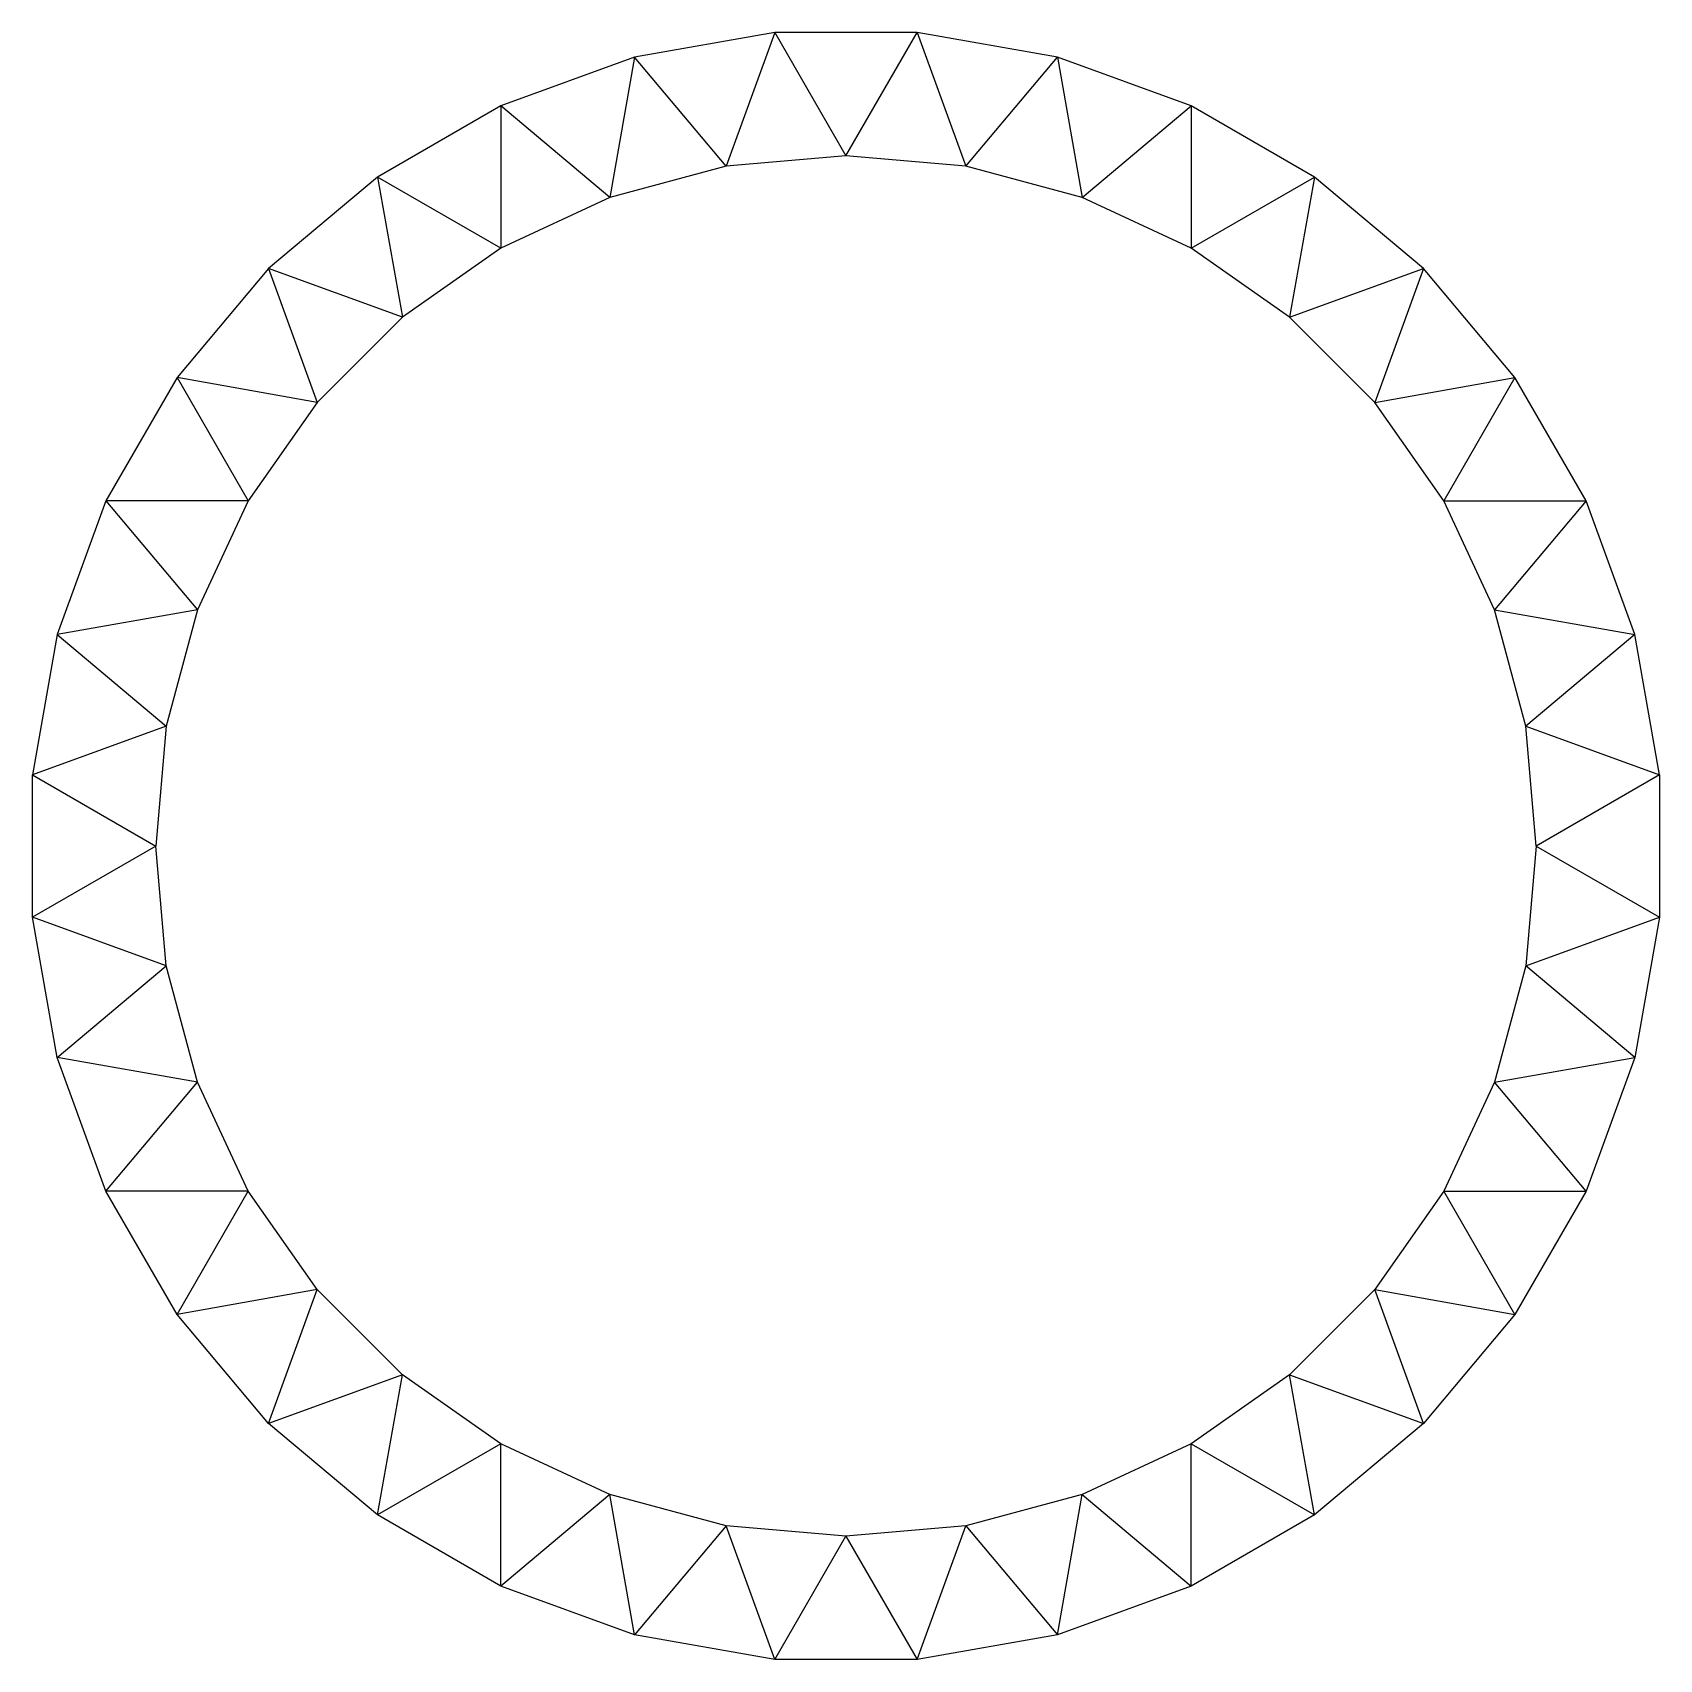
# Model space of a CAD drawing. Extents: x -1179 to 1179, y -1179 to 1179.
import ezdxf

# ---------------------------------------------------------------- set-up
doc = ezdxf.new("R2010")
doc.units = 0
doc.header["$MEASUREMENT"] = 0
doc.layers.get('0').update_dxf_attribs({"linetype": 'CONTINUOUS'})

msp = doc.modelspace()

# ---------------------------------------------------------------- linework, layer by layer
for p, q in [((-103.1, 1178.6), (-306.2, 1142.8)), ((103.1, 1178.6), (-103.1, 1178.6)), ((306.2, 1142.8), (103.1, 1178.6)), ((-306.2, 1142.8), (-500, 1072.3)), ((500, 1072.3), (306.2, 1142.8)), ((-500, 1072.3), (-678.6, 969.1)), ((678.6, 969.1), (500, 1072.3)), ((0, 1000), (-173.6, 984.8)), ((173.6, 984.8), (0, 1000)), ((-678.6, 969.1), (-836.6, 836.6)), ((-173.6, 984.8), (-342, 939.7)), ((342, 939.7), (173.6, 984.8)), ((836.6, 836.6), (678.6, 969.1)), ((-342, 939.7), (-500, 866)), ((500, 866), (342, 939.7)), ((-500, 866), (-642.8, 766)), ((642.8, 766), (500, 866)), ((-836.6, 836.6), (-969.1, 678.6)), ((969.1, 678.6), (836.6, 836.6)), ((-642.8, 766), (-766, 642.8)), ((766, 642.8), (642.8, 766)), ((-969.1, 678.6), (-1072.3, 500)), ((1072.3, 500), (969.1, 678.6)), ((-766, 642.8), (-866, 500)), ((866, 500), (766, 642.8)), ((-1072.3, 500), (-1142.8, 306.2)), ((-866, 500), (-939.7, 342)), ((939.7, 342), (866, 500)), ((1142.8, 306.2), (1072.3, 500)), ((-939.7, 342), (-984.8, 173.6)), ((984.8, 173.6), (939.7, 342)), ((-1142.8, 306.2), (-1178.6, 103.1)), ((1178.6, 103.1), (1142.8, 306.2)), ((-984.8, 173.6), (-1000, 0)), ((1000, 0), (984.8, 173.6)), ((-1178.6, -103.1), (-1178.6, 103.1)), ((1178.6, 103.1), (1178.6, -103.1)), ((-984.8, -173.6), (-1000, 0)), ((1000, 0), (984.8, -173.6)), ((-1142.8, -306.2), (-1178.6, -103.1)), ((1178.6, -103.1), (1142.8, -306.2)), ((-939.7, -342), (-984.8, -173.6)), ((984.8, -173.6), (939.7, -342)), ((-1072.3, -500), (-1142.8, -306.2)), ((1142.8, -306.2), (1072.3, -500)), ((-866, -500), (-939.7, -342)), ((939.7, -342), (866, -500)), ((-969.1, -678.6), (-1072.3, -500)), ((-766, -642.8), (-866, -500)), ((866, -500), (766, -642.8)), ((1072.3, -500), (969.1, -678.6)), ((-642.8, -766), (-766, -642.8)), ((766, -642.8), (642.8, -766)), ((-836.6, -836.6), (-969.1, -678.6)), ((969.1, -678.6), (836.6, -836.6)), ((-500, -866), (-642.8, -766)), ((642.8, -766), (500, -866)), ((-678.6, -969.1), (-836.6, -836.6)), ((836.6, -836.6), (678.6, -969.1)), ((-342, -939.7), (-500, -866)), ((500, -866), (342, -939.7)), ((-173.6, -984.8), (-342, -939.7)), ((342, -939.7), (173.6, -984.8)), ((-500, -1072.3), (-678.6, -969.1)), ((0, -1000), (-173.6, -984.8)), ((173.6, -984.8), (0, -1000)), ((678.6, -969.1), (500, -1072.3)), ((-306.2, -1142.8), (-500, -1072.3)), ((500, -1072.3), (306.2, -1142.8)), ((-103.1, -1178.6), (-306.2, -1142.8)), ((306.2, -1142.8), (103.1, -1178.6)), ((103.1, -1178.6), (-103.1, -1178.6))]:
    msp.add_line(p, q)
for points in [[(-103.1, 1178.6), (-173.6, 984.8), (-306.2, 1142.8)], [(103.1, 1178.6), (173.6, 984.8), (306.2, 1142.8)], [(-103.1, 1178.6), (0, 1000), (103.1, 1178.6)], [(-306.2, 1142.8), (-342, 939.7), (-500, 1072.3)], [(306.2, 1142.8), (342, 939.7), (500, 1072.3)], [(-500, 1072.3), (-500, 866), (-678.6, 969.1)], [(500, 1072.3), (500, 866), (678.6, 969.1)], [(-678.6, 969.1), (-642.8, 766), (-836.6, 836.6)], [(678.6, 969.1), (642.8, 766), (836.6, 836.6)], [(-836.6, 836.6), (-766, 642.8), (-969.1, 678.6)], [(836.6, 836.6), (766, 642.8), (969.1, 678.6)], [(-969.1, 678.6), (-866, 500), (-1072.3, 500)], [(969.1, 678.6), (866, 500), (1072.3, 500)], [(-1072.3, 500), (-939.7, 342), (-1142.8, 306.2)], [(1072.3, 500), (939.7, 342), (1142.8, 306.2)], [(-1142.8, 306.2), (-984.8, 173.6), (-1178.6, 103.1)], [(1142.8, 306.2), (984.8, 173.6), (1178.6, 103.1)], [(-1178.6, 103.1), (-1000, 0), (-1178.6, -103.1)], [(1178.6, 103.1), (1000, 0), (1178.6, -103.1)], [(-1142.8, -306.2), (-984.8, -173.6), (-1178.6, -103.1)], [(1142.8, -306.2), (984.8, -173.6), (1178.6, -103.1)], [(-1072.3, -500), (-939.7, -342), (-1142.8, -306.2)], [(1072.3, -500), (939.7, -342), (1142.8, -306.2)], [(-969.1, -678.6), (-866, -500), (-1072.3, -500)], [(969.1, -678.6), (866, -500), (1072.3, -500)], [(-836.6, -836.6), (-766, -642.8), (-969.1, -678.6)], [(836.6, -836.6), (766, -642.8), (969.1, -678.6)], [(-678.6, -969.1), (-642.8, -766), (-836.6, -836.6)], [(678.6, -969.1), (642.8, -766), (836.6, -836.6)], [(-500, -1072.3), (-500, -866), (-678.6, -969.1)], [(500, -1072.3), (500, -866), (678.6, -969.1)], [(-306.2, -1142.8), (-342, -939.7), (-500, -1072.3)], [(306.2, -1142.8), (342, -939.7), (500, -1072.3)], [(-103.1, -1178.6), (-173.6, -984.8), (-306.2, -1142.8)], [(103.1, -1178.6), (173.6, -984.8), (306.2, -1142.8)], [(-103.1, -1178.6), (0, -1000), (103.1, -1178.6)]]:
    msp.add_lwpolyline(points)

doc.saveas('drawing.dxf')
